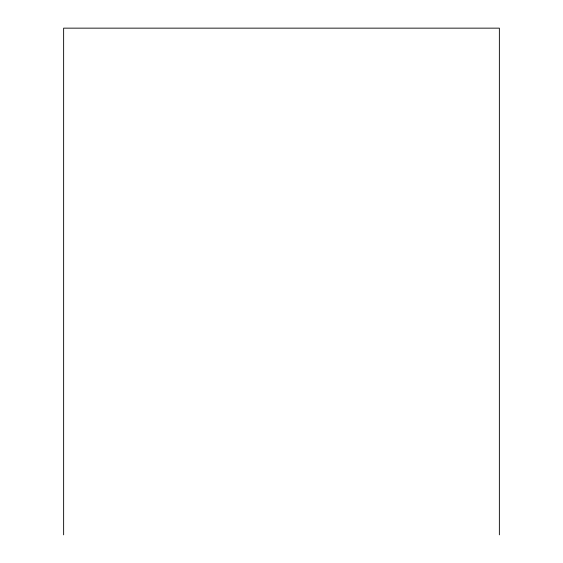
<?xml version="1.0" encoding="UTF-8"?>
<svg xmlns="http://www.w3.org/2000/svg" width="563" height="563" viewBox="0 0 563 563"><rect width="100%" height="100%" fill="white"/><g stroke="black" fill="none" stroke-linecap="round" stroke-linejoin="round"><path stroke-width="0.84" d="M499.367 534.85L499.367 28.15L63.633 28.15L63.633 534.85"/></g></svg>
